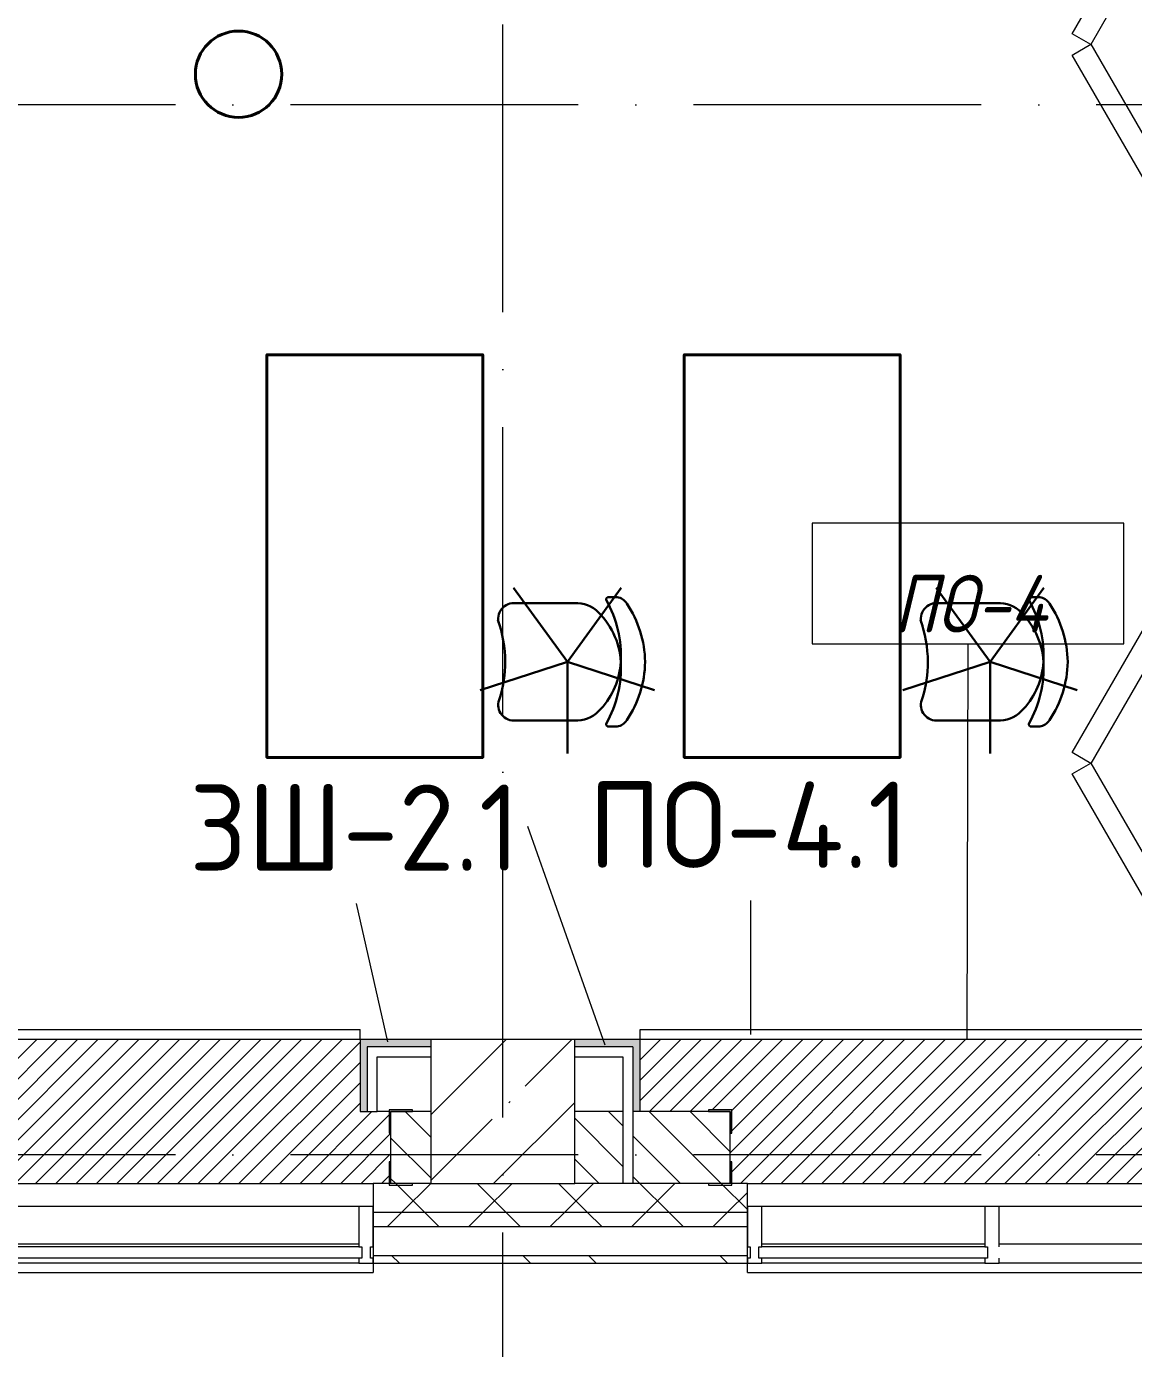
# Model space of a CAD drawing. Header units: millimetres. Extents: x -6467 to 105918, y -7090 to 92481.
# Drawn here: x 24395 to 28242, y -2493 to 2104 of the extents above; entities that cross this region are included whole.
import ezdxf

# ---------------------------------------------------------------- set-up
doc = ezdxf.new("R2010")
doc.units = ezdxf.units.MM
doc.linetypes.add('50_200_ШТРИХ_1Т_ш5_п1_п1_', pattern=[1400, 1000, -200, 0, -200])
doc.linetypes.add('IMPORT-200_ШТРИХ__ш1_п0_6_ _4_', pattern=[128000, 80000, -48000])
for name, color, linetype, lineweight in [('A-DOOR-2', 7, 'Continuous', 5), ('A-DOOR-FRAM', 7, 'Continuous', 9), ('A-FLOR', 7, 'Continuous', 9), ('A-FLOR-IDEN', 7, 'Continuous', 9), ('A-GLAZ', 7, 'Continuous', 5), ('A-GLAZ-CWMG', 7, 'Continuous', 9), ('A-GLAZ-CWMG-1', 7, 'Continuous', 20), ('A-WALL', 7, 'Continuous', 5), ('A-WALL-FNSH-1', 7, 'Continuous', 5), ('A-WALL-IDEN', 7, 'Continuous', 9), ('I-WALL', 7, 'Continuous', 5), ('S-COLS', 7, 'Continuous', 9), ('S-COLS-1', 7, 'Continuous', 5)]:
    doc.layers.add(name, color=color, linetype=linetype, lineweight=lineweight)
for name, color, linetype, lineweight, true_color in [('A-FLOR-PATT-1', 7, 'Continuous', 5, 0xd61c12), ('A-GENM-1', 7, 'Continuous', 9, 0xaaaaaa), ('A-GENM-2', 7, 'Continuous', 20, 0xaaaaaa), ('A-WALL-1', 7, 'Continuous', 5, 0x77b143), ('A-WALL-3', 7, 'Continuous', 5, 0x787878), ('мебель 2 этаж-1', 7, 'Continuous', 40, 0xaaaaaa), ('Оси-3', 7, '50_200_ШТРИХ_1Т_ш5_п1_п1_', 9, 0xaaaaaa), ('ТХ_функционал-15', 7, 'IMPORT-200_ШТРИХ__ш1_п0_6_ _4_', 30, 0xaaaaaa), ('ТХ_функционал-2', 7, 'Continuous', 40, 0xaaaaaa), ('ТХ_функционал-9', 7, 'Continuous', 30, 0xaaaaaa)]:
    doc.layers.add(name, color=color, linetype=linetype, lineweight=lineweight, true_color=true_color)
doc.styles.add('GOST Common', font='GOST_Common.ttf', dxfattribs={"height": 300})
doc.styles.add('GOST Common_I', font='GOST_Common Italic.ttf', dxfattribs={"width": 0.9, "height": 200})
pattern_1 = [(45, (0, 0), (-141.42136, 141.42136), []), (135, (0, 0), (-141.42136, -141.42136), [])]

# ---------------------------------------------------------------- blocks, each defined once
blk = doc.blocks.new('Прямоугольный импост - Импост структурный с накладкой - 180мм-22437098-АИ_План этажа Радиаторы_2')
at = {"layer": 'A-GLAZ-CWMG-1'}
for p, q in [((-50, 0), (-50, 17)), ((-50, 17), (0, 17)), ((-40, 0), (-50, 0)), ((-40, -40), (-40, 0)), ((0, 0), (-10, 0)), ((-10, 0), (-10, -40)), ((0, 17), (0, 0)), ((-50, -180), (-50, -40)), ((-50, -40), (-40, -40)), ((-10, -40), (0, -40)), ((0, -40), (0, -180)), ((0, -180), (-50, -180))]:
    blk.add_line(p, q, dxfattribs=at)
blk = doc.blocks.new('Прямоугольный импост - Импост структурный с накладкой - 180мм-V233-АИ_План этажа Радиаторы_2')
at = {"layer": 'A-GLAZ-CWMG'}
for p, q in [((67850, -1999), (66250, -1999)), ((67850, -2139), (66250, -2139)), ((67850, -2179), (66250, -2179)), ((67850, -2196), (66250, -2196))]:
    blk.add_line(p, q, dxfattribs=at)
blk = doc.blocks.new('Прямоугольный импост - Импост структурный с накладкой - 180мм-V234-АИ_План этажа Радиаторы_2')
at = {"layer": 'A-GLAZ-CWMG'}
for p, q in [((30725, -1999), (29950, -1999)), ((30725, -2139), (29950, -2139)), ((30725, -2179), (29950, -2179)), ((30725, -2196), (29950, -2196))]:
    blk.add_line(p, q, dxfattribs=at)
blk = doc.blocks.new('Прямоугольный импост - Импост структурный с накладкой - 180мм-27553796-АИ_План этажа Радиаторы_2')
at = {"layer": 'A-GLAZ-CWMG'}
for p, q in [((28740, -1999), (27775, -1999)), ((28740, -2196), (27775, -2196))]:
    blk.add_line(p, q, dxfattribs=at)
blk = doc.blocks.new('Прямоугольный импост - Импост структурный с накладкой - 180мм-V237-АИ_План этажа Радиаторы_2')
at = {"layer": 'A-GLAZ-CWMG-1'}
for p, q in [((-25, 0), (-25, 17)), ((-25, 17), (25, 17)), ((-15, 0), (-25, 0)), ((-15, -40), (-15, 0)), ((25, 17), (25, 0)), ((-25, -180), (-25, -40)), ((-25, -40), (-15, -40)), ((25, -40), (25, -180)), ((25, -180), (-25, -180))]:
    blk.add_line(p, q, dxfattribs=at)
blk = doc.blocks.new('Прямоугольный импост - Импост структурный с накладкой - 180мм-22437157-АИ_План этажа Радиаторы_2')
at = {"layer": 'A-GLAZ-CWMG-1'}
for p, q in [((0, 17), (-50, 17)), ((-50, 17), (-50, 0)), ((-50, 0), (-40, 0)), ((-40, 0), (-40, -40)), ((-10, -40), (-10, 0)), ((-10, 0), (0, 0)), ((0, 0), (0, 17)), ((-40, -40), (-50, -40)), ((-50, -40), (-50, -180)), ((0, -40), (-10, -40)), ((0, -180), (0, -40)), ((-50, -180), (0, -180))]:
    blk.add_line(p, q, dxfattribs=at)
blk = doc.blocks.new('BSC_Колонна _Прямоугольная - 500х500-V252-АИ_План этажа Радиаторы_2')
at = {"layer": 'S-COLS-1'}
h = blk.add_hatch(dxfattribs=at)
h.set_pattern_fill('FP_148', color=256, style=0, pattern_type=2)
h.set_pattern_definition([(45, (-26050, 1668.96), (-228.0985, 228.0985), []), (45, (-25821.9, 1668.96), (-228.0985, 228.0985), [403.225, -80.645, 6.706, -73.939])])
h.paths.add_polyline_path([(-250, -250), (250, -250), (250, 250), (-250, 250), (-250, -50.9)])
for p, q in [((250, 250), (-250, 250)), ((-250, 250), (-250, -250)), ((250, -250), (250, 250)), ((-250, -250), (250, -250))]:
    blk.add_line(p, q, dxfattribs=at)
blk = doc.blocks.new('DOR__перегородка__Прямоугольная - Вн_ДПГ_7150х3600h-V343-АИ_План этажа Радиаторы_2')
at = {"layer": 'A-DOOR-FRAM'}
for p, q in [((-348.4, 71.7), (863.9, 771.8)), ((863.9, 771.8), (901.5, 706.9)), ((900.4, 706.9), (937.9, 771.8)), ((937.9, 771.8), (2150.3, 71.7)), ((2150.9, 71.7), (3363.3, 771.8)), ((3363.3, 771.8), (3400.8, 706.9)), ((3399.7, 706.9), (3437.3, 771.8)), ((3437.3, 771.8), (4649.6, 71.7)), ((901.5, 706.9), (-310.9, 6.7)), ((2112.7, 6.7), (900.4, 706.9)), ((3400.8, 706.9), (2188.4, 6.7)), ((4612.1, 6.7), (3399.7, 706.9))]:
    blk.add_line(p, q, dxfattribs=at)
blk = doc.blocks.new('Фахверк _газобетон торцы_280 - Фахверк _газобетон торцы_-25572620-АИ_План этажа Радиаторы_2')
at = {"layer": 'A-GENM-2'}
for p, q in [((89406, 11134.7), (89325, 11134.7)), ((89325, 11134.7), (89325, 11128.7)), ((89325, 11128.7), (89400, 11128.7)), ((89400, 11128.7), (89400, 11053.7)), ((89406, 11053.7), (89406, 11134.7)), ((89400, 11053.7), (89406, 11053.7)), ((89400, 10953.7), (89400, 10878.7)), ((89406, 10953.7), (89400, 10953.7)), ((89406, 10872.7), (89406, 10953.7)), ((89400, 10878.7), (89325, 10878.7)), ((89325, 10878.7), (89325, 10872.7)), ((89325, 10872.7), (89406, 10872.7))]:
    blk.add_line(p, q, dxfattribs=at)
blk = doc.blocks.new('Фахверк _газобетон торцы_281 - Фахверк _газобетон торцы_-25572640-АИ_План этажа Радиаторы_2')
at = {"layer": 'A-GENM-2'}
for p, q in [((89406, 11134.7), (89325, 11134.7)), ((89325, 11134.7), (89325, 11128.7)), ((89325, 11128.7), (89400, 11128.7)), ((89400, 11128.7), (89400, 11053.7)), ((89406, 11053.7), (89406, 11134.7)), ((89400, 11053.7), (89406, 11053.7)), ((89400, 10953.7), (89400, 10878.7)), ((89406, 10953.7), (89400, 10953.7)), ((89406, 10872.7), (89406, 10953.7)), ((89400, 10878.7), (89325, 10878.7)), ((89325, 10878.7), (89325, 10872.7)), ((89325, 10872.7), (89406, 10872.7))]:
    blk.add_line(p, q, dxfattribs=at)
blk = doc.blocks.new('Отлив_СКБ - Отлив витража-25810986-АИ_План этажа Радиаторы_2')
at = {"layer": 'A-GLAZ'}
for p, q in [((0, 67.4), (0, 100)), ((1700, 100), (0, 100)), ((1700, 100), (1700, 67.4)), ((50, 2), (1650, 2)), ((1650, 0), (50, 0))]:
    blk.add_line(p, q, dxfattribs=at)
blk = doc.blocks.new('Отлив_СКБ - Отлив витража-V388-АИ_План этажа Радиаторы_2')
at = {"layer": 'A-GLAZ'}
for p, q in [((0, 67.4), (0, 100)), ((1700, 100), (0, 100)), ((1700, 100), (1700, 67.4)), ((0, 2), (825, 2)), ((0, 2), (0, 0)), ((875, 2), (1650, 2)), ((825, 0), (0, 0)), ((1650, 0), (875, 0))]:
    blk.add_line(p, q, dxfattribs=at)
blk = doc.blocks.new('мебель 2 этаж-28800768-АИ_План этажа Радиаторы_2')
at = {"layer": 'ТХ_функционал-15'}
for p, q in [((28538.1, 1609.6), (28351.1, 1867)), ((30006.7, 1609.6), (29819.7, 1867))]:
    blk.add_line(p, q, dxfattribs=at)
at = {"layer": 'ТХ_функционал-15', "flags": 128}
for points in [[(28235.5, 1511.3), (28538.1, 1609.6), (28725.1, 1867)], [(29704.1, 1511.3), (30006.7, 1609.6), (30193.8, 1867)], [(28840.7, 1511.3), (28538.1, 1609.6), (28538.1, 1291.4)], [(30309.4, 1511.3), (30006.7, 1609.6), (30006.7, 1291.4)]]:
    blk.add_lwpolyline(points, dxfattribs=at)
at = {"layer": 'ТХ_функционал-2', "flags": 128}
for points in [[(28244.1, 2677.2), (28244.1, 1277.2), (27494.1, 1277.2), (27494.1, 2677.2), (28244.1, 2677.2), (27494.1, 2677.2)], [(29694.1, 2677.2), (29694.1, 1277.2), (28944.1, 1277.2), (28944.1, 2677.2), (29694.1, 2677.2), (28944.1, 2677.2)]]:
    blk.add_lwpolyline(points, dxfattribs=at)
at = {"layer": 'ТХ_функционал-2'}
blk.add_circle((27395.4, 3652.8), 150, dxfattribs=at)
at = {"layer": 'ТХ_функционал-9'}
for p, q in [((28574.4, 1813.8), (28352.2, 1813.8)), ((28682.5, 1834.6), (28710.8, 1834.6)), ((30043, 1813.8), (29820.9, 1813.8)), ((30151.1, 1834.6), (30179.5, 1834.6)), ((28574.4, 1405.4), (28352.2, 1405.4)), ((28682.5, 1384.6), (28710.8, 1384.6)), ((30043, 1405.4), (29820.9, 1405.4)), ((30151.1, 1384.6), (30179.5, 1384.6))]:
    blk.add_line(p, q, dxfattribs=at)
for centre, radius, start, end in [((28352.1, 1759.3), 54.5, 89.9013, 206.365), ((28569.7, 1706), 107.9, 38.2526, 87.5199), ((28680.9, 1826.5), 8.29, 79.2228, 190.6014), ((28334.6, 1631), 389.8, 356.8495, 29.829), ((28705, 1789.4), 45.6, 30.5654, 82.6683), ((28432.8, 1602.9), 375.4, 1.0242, 33.9491), ((29820.8, 1759.3), 54.5, 89.9013, 206.365), ((30038.4, 1706), 107.9, 38.2526, 87.5199), ((30149.6, 1826.5), 8.29, 79.2228, 190.6014), ((29803.3, 1631), 389.8, 356.8495, 29.829), ((30173.6, 1789.4), 45.6, 30.5654, 82.6683), ((29901.5, 1602.9), 375.4, 1.0242, 33.9491), ((27861.9, 1605.1), 460.2, 0.5674, 19.1412), ((28461.4, 1594.7), 262.9, 3.2504, 48.1979), ((29330.6, 1605.1), 460.2, 0.5674, 19.1412), ((29930.1, 1594.7), 262.9, 3.2504, 48.1979), ((27861.9, 1614.2), 460.2, 343.5816, 359.4326), ((28463.3, 1624), 260.9, 317.1011, 356.8345), ((28334.6, 1588.2), 389.8, 330.171, 3.1505), ((28432.8, 1616.3), 375.4, 326.0509, 358.9758), ((29330.6, 1614.2), 460.2, 343.5816, 359.4326), ((29932, 1624), 260.9, 317.1011, 356.8345), ((29803.3, 1588.2), 389.8, 330.171, 3.1505), ((29901.5, 1616.3), 375.4, 326.0509, 358.9758), ((28352.1, 1459.9), 54.5, 153.635, 270.0987), ((29820.8, 1459.9), 54.5, 153.635, 270.0987), ((28569.7, 1513.3), 107.9, 272.4801, 321.7474), ((30038.4, 1513.3), 107.9, 272.4801, 321.7474), ((28680.9, 1392.8), 8.29, 169.3986, 280.7772), ((28705, 1429.9), 45.6, 277.3317, 329.4346), ((30149.6, 1392.8), 8.29, 169.3986, 280.7772), ((30173.6, 1429.9), 45.6, 277.3317, 329.4346)]:
    blk.add_arc(centre, radius, start, end, dxfattribs=at)
blk = doc.blocks.new('AAR_СКБ_Марка_Перекрытия_1 мм - Марка пола-27961726-АИ_План этажа Радиаторы_2')
at = {"layer": 'A-FLOR-IDEN'}
for p, q in [((2.723, 2.101), (-2.69, 2.101)), ((-2.69, 2.101), (-2.69, 0)), ((2.723, 0), (2.723, 2.101)), ((-2.69, 0), (2.723, 0))]:
    blk.add_line(p, q, dxfattribs=at)

msp = doc.modelspace()

# ---------------------------------------------------------------- hatches: boundary and pattern name
at = {"layer": 'A-FLOR-PATT-1'}
h = msp.add_hatch(dxfattribs=at)
h.set_pattern_fill('FP_270', color=256, style=0, pattern_type=2)
h.set_pattern_definition([(45, (23050, -1668.96), (-35.3553, 35.3553), [])])
h.paths.add_polyline_path([(25251.9, -1919), (25655.4, -1919), (25655.4, -1844), (25660.4, -1844), (25660.4, -1744), (25655.4, -1744), (25655.4, -1669), (25554, -1669), (25554, -1419), (20500, -1419), (20500, -1669), (20766.4, -1669), (20766.4, -1663), (20847.4, -1663), (20847.4, -1744), (20841.4, -1744), (20841.4, -1844), (20847.4, -1844), (20847.4, -1919), (22655.4, -1918.1), (22655.4, -1844), (22660.4, -1844), (22660.4, -1744), (22655.4, -1744), (22655.4, -1663), (22736.4, -1663), (22736.4, -1669), (23766.4, -1669), (23766.4, -1663), (23847.4, -1663), (23847.4, -1744), (23841.4, -1744), (23841.4, -1844), (23847.4, -1844), (23847.4, -1919), (24421.4, -1919)])
h = msp.add_hatch(dxfattribs=at)
h.set_pattern_fill('FP_271', color=256, style=0, pattern_type=2)
h.set_pattern_definition([(45, (27550, -1668.96), (-35.3553, 35.3553), [])])
h.paths.add_polyline_path([(26900, -1919), (28655.4, -1918.1), (28655.4, -1844), (28660.4, -1844), (28660.4, -1744), (28655.4, -1744), (28655.4, -1663), (28702.7, -1663), (28561.8, -1419), (26527.2, -1419), (26527.2, -1669), (26765, -1669), (26765, -1663), (26846, -1663), (26846, -1744), (26840.4, -1744), (26840.4, -1844), (26846, -1844), (26846, -1919)])
h.paths.add_polyline_path([(28800, -1669), (28800, -1419), (28648.4, -1419), (28793.3, -1669)])
at = {"layer": 'A-WALL'}
h = msp.add_hatch(dxfattribs=at)
h.set_pattern_fill('FP_125', color=256, style=0, pattern_type=2)
h.set_pattern_definition(pattern_1)
h.paths.add_polyline_path([(99166.3, -2019), (101250, -2019), (101250, -1919), (92065.3, -1919), (92065.3, -2019), (95844.3, -2019)])
h.paths.add_polyline_path([(90365.3, -2019), (90365.3, -1919), (82525, -1919), (82525, -2019), (90030.8, -2019)])
h.paths.add_polyline_path([(81400, -2019), (81675, -2019), (81675, -1919), (80400, -1919), (80400, -2019), (81310.6, -2019)])
h.paths.add_polyline_path([(70900, -2019), (72700, -2019), (72700, -1919), (70900, -1919)])
h.paths.add_polyline_path([(69200, -2019), (69200, -1919), (67900, -1919), (67900, -2019), (68853.1, -2019)])
h.paths.add_polyline_path([(66200, -2019), (66200, -1919), (64900, -1919), (64900, -2019), (65946.4, -2019)])
h.paths.add_polyline_path([(63039.6, -2019), (63200, -2019), (63200, -1919), (61900, -1919), (61900, -2019), (62624.4, -2019)])
h.paths.add_polyline_path([(57200, -2019), (57200, -1919), (55900, -1919), (55900, -2019), (56810.9, -2019)])
h.paths.add_polyline_path([(58900, -2019), (60200, -2019), (60200, -1919), (58900, -1919)])
h.paths.add_polyline_path([(52900, -2019), (54200, -2019), (54200, -1919), (52900, -1919)])
h.paths.add_polyline_path([(50997.4, -2019), (51200, -2019), (51200, -1919), (49900, -1919), (49900, -2019), (50166.9, -2019)])
h.paths.add_polyline_path([(46900, -2019), (48200, -2019), (48200, -1919), (46900, -1919)])
h.paths.add_polyline_path([(45183.9, -2019), (45200, -2019), (45200, -1919), (43900, -1919), (43900, -2019), (44353.4, -2019)])
h.paths.add_polyline_path([(41861.9, -2019), (42200, -2019), (42200, -1919), (40900, -1919), (40900, -2019), (41031.4, -2019)])
h.paths.add_polyline_path([(38539.9, -2019), (39200, -2019), (39200, -1919), (37600, -1919), (37600, -2019), (37709.4, -2019)])
h.paths.add_polyline_path([(34600, -2019), (35900, -2019), (35900, -1919), (34600, -1919)])
h.paths.add_polyline_path([(31895.9, -2019), (32900, -2019), (32900, -1919), (31600, -1919), (31600, -2019)])
h.paths.add_polyline_path([(29900, -2019), (29900, -1919), (28790, -1919), (28790, -2019), (29819.7, -2019)])
h.paths.add_polyline_path([(25667.2, -2019), (26900, -2019), (26900, -1919), (25600, -1919), (25600, -2019)])
h.paths.add_polyline_path([(23900, -2019), (23900, -1919), (22600, -1919), (22600, -2019), (23590.9, -2019)])
h.paths.add_polyline_path([(20268.9, -2019), (20900, -2019), (20900, -1919), (19600, -1919), (19600, -2019), (19853.7, -2019)])
h.paths.add_polyline_path([(14870.7, -2019), (14960, -2019), (14960, -1919), (13660, -1919), (13660, -2019), (14455.5, -2019)])
h.paths.add_polyline_path([(16660, -2019), (17900, -2019), (17900, -1919), (16660, -1919)])
h.paths.add_polyline_path([(12785, -2019), (12785, -1919), (7325.3, -1919), (7325.3, -2019), (12379.2, -2019)])
h.paths.add_polyline_path([(2828.5, -2019), (6450.3, -2019), (6450.3, -1919), (-2550, -1919), (-2550, -2019), (-493.5, -2019)])
h = msp.add_hatch(dxfattribs=at)
h.set_pattern_fill('FP_125', color=256, style=0, pattern_type=2)
h.set_pattern_definition(pattern_1)
h.paths.add_polyline_path([(99166.3, -2069), (101350, -2069), (101350, -2019), (92065.3, -2019), (92065.3, -2069), (95844.3, -2069)])
h.paths.add_polyline_path([(89200.3, -2069), (90365.3, -2069), (90365.3, -2019), (82525, -2019), (82525, -2069), (87539.3, -2069)])
h.paths.add_polyline_path([(81675, -2069), (81675, -2019), (80400, -2019), (80400, -2069), (81310.6, -2069)])
h.paths.add_polyline_path([(72590.4, -2069), (72700, -2069), (72700, -2019), (70900, -2019), (70900, -2069), (71759.9, -2069)])
h.paths.add_polyline_path([(68853.1, -2069), (69200, -2069), (69200, -2019), (67900, -2019), (67900, -2069), (68437.9, -2069)])
h.paths.add_polyline_path([(65946.4, -2069), (66200, -2069), (66200, -2019), (64900, -2019), (64900, -2069), (65115.9, -2069)])
h.paths.add_polyline_path([(62209.1, -2069), (63200, -2069), (63200, -2019), (61900, -2019), (61900, -2069)])
h.paths.add_polyline_path([(57200, -2069), (57200, -2019), (55900, -2019), (55900, -2069), (56810.9, -2069)])
h.paths.add_polyline_path([(58900, -2069), (60200, -2069), (60200, -2019), (58900, -2019)])
h.paths.add_polyline_path([(50997.4, -2069), (51200, -2069), (51200, -2019), (49900, -2019), (49900, -2069), (50166.9, -2069)])
h.paths.add_polyline_path([(53904.1, -2069), (54200, -2069), (54200, -2019), (52900, -2019), (52900, -2069), (53488.9, -2069)])
h.paths.add_polyline_path([(48200, -2069), (48200, -2019), (46900, -2019), (46900, -2069), (47675.4, -2069)])
h.paths.add_polyline_path([(42200, -2069), (42200, -2019), (40900, -2019), (40900, -2069), (41861.9, -2069)])
h.paths.add_polyline_path([(45183.9, -2069), (45200, -2069), (45200, -2019), (43900, -2019), (43900, -2069), (44353.4, -2069)])
h.paths.add_polyline_path([(39200, -2069), (39200, -2019), (37600, -2019), (37600, -2069), (38955.2, -2069)])
h.paths.add_polyline_path([(35900, -2069), (35900, -2019), (34600, -2019), (34600, -2069), (35217.9, -2069)])
h.paths.add_polyline_path([(31895.9, -2069), (32900, -2069), (32900, -2019), (31600, -2019), (31600, -2069)])
h.paths.add_polyline_path([(26497.7, -2069), (26900, -2069), (26900, -2019), (25600, -2019), (25600, -2069), (26082.4, -2069)])
h.paths.add_polyline_path([(28989.2, -2069), (29900, -2069), (29900, -2019), (28790, -2019), (28790, -2069)])
h.paths.add_polyline_path([(23900, -2069), (23900, -2019), (22600, -2019), (22600, -2069), (23590.9, -2069)])
h.paths.add_polyline_path([(19600, -2069), (20900, -2069), (20900, -2019), (19600, -2019)])
h.paths.add_polyline_path([(14870.7, -2069), (14960, -2069), (14960, -2019), (13660, -2019), (13660, -2069), (14455.5, -2069)])
h.paths.add_polyline_path([(16947, -2069), (17900, -2069), (17900, -2019), (16660, -2019), (16660, -2069)])
h.paths.add_polyline_path([(10303, -2069), (12785, -2069), (12785, -2019), (7325.3, -2019), (7325.3, -2069), (9472.5, -2069)])
h.paths.add_polyline_path([(5735.2, -2069), (6450.3, -2069), (6450.3, -2019), (-2600, -2019), (-2600, -2069), (5320, -2069)])
at = {"layer": 'A-WALL-1'}
for points in [[(25579, -1669), (25579, -1419), (25554, -1419), (25554, -1669)], [(25800, -1444), (25800, -1419), (25579, -1419), (25579, -1444), (25614, -1444)], [(26502.2, -1444), (26527.2, -1444), (26527.2, -1419), (26300, -1419), (26300, -1444)], [(26502.2, -1669), (26527.2, -1669), (26527.2, -1444), (26502.2, -1444), (26502.2, -1479)]]:
    msp.add_hatch(color=256, dxfattribs=at).paths.add_polyline_path(points)
at = {"layer": 'A-WALL-3'}
h = msp.add_hatch(dxfattribs=at)
h.set_pattern_fill('FP_124', color=256, style=0, pattern_type=2)
h.set_pattern_definition([(135, (0, 0), (-342.1478, -342.1478), []), (135, (228.1, 0), (-342.1478, -342.1478), [])])
h.paths.add_polyline_path([(101400, -2196), (101500, -2196), (101500, -2169), (92065.3, -2169), (92065.3, -2196), (101350, -2196)])
h.paths.add_polyline_path([(90365.3, -2196), (90365.3, -2169), (82525, -2169), (82525, -2196), (90030.8, -2196)])
h.paths.add_polyline_path([(81675, -2196), (81675, -2169), (80400, -2169), (80400, -2196), (81310.6, -2196)])
h.paths.add_polyline_path([(71759.9, -2196), (72700, -2196), (72700, -2169), (70900, -2169), (70900, -2196), (70929.4, -2196)])
h.paths.add_polyline_path([(68853.1, -2196), (69200, -2196), (69200, -2169), (67900, -2169), (67900, -2196), (68437.9, -2196)])
h.paths.add_polyline_path([(65946.4, -2196), (66200, -2196), (66200, -2169), (64900, -2169), (64900, -2196), (65115.9, -2196)])
h.paths.add_polyline_path([(62209.1, -2196), (63200, -2196), (63200, -2169), (61900, -2169), (61900, -2196)])
h.paths.add_polyline_path([(55900, -2196), (57200, -2196), (57200, -2169), (55900, -2169)])
h.paths.add_polyline_path([(60200, -2196), (60200, -2169), (58900, -2169), (58900, -2196), (60132.9, -2196)])
h.paths.add_polyline_path([(52900, -2196), (54200, -2196), (54200, -2169), (52900, -2169)])
h.paths.add_polyline_path([(50997.4, -2196), (51200, -2196), (51200, -2169), (49900, -2169), (49900, -2196), (50166.9, -2196)])
h.paths.add_polyline_path([(48200, -2196), (48200, -2169), (46900, -2169), (46900, -2196), (47675.4, -2196)])
h.paths.add_polyline_path([(45183.9, -2196), (45200, -2196), (45200, -2169), (43900, -2169), (43900, -2196), (44353.4, -2196)])
h.paths.add_polyline_path([(41031.4, -2196), (42200, -2196), (42200, -2169), (40900, -2169), (40900, -2196)])
h.paths.add_polyline_path([(38955.2, -2196), (39200, -2196), (39200, -2169), (37600, -2169), (37600, -2196), (38539.9, -2196)])
h.paths.add_polyline_path([(35217.9, -2196), (35900, -2196), (35900, -2169), (34600, -2169), (34600, -2196), (34802.7, -2196)])
h.paths.add_polyline_path([(32726.4, -2196), (32900, -2196), (32900, -2169), (31600, -2169), (31600, -2196), (31895.9, -2196)])
h.paths.add_polyline_path([(29819.7, -2196), (29900, -2196), (29900, -2169), (28790, -2169), (28790, -2196), (29404.4, -2196)])
h.paths.add_polyline_path([(23900, -2196), (23900, -2169), (22600, -2169), (22600, -2196), (23590.9, -2196)])
h.paths.add_polyline_path([(26082.4, -2196), (26900, -2196), (26900, -2169), (25600, -2169), (25600, -2196), (25667.2, -2196)])
h.paths.add_polyline_path([(19600, -2196), (20900, -2196), (20900, -2169), (19600, -2169)])
h.paths.add_polyline_path([(14455.5, -2196), (14960, -2196), (14960, -2169), (13660, -2169), (13660, -2196), (14040.2, -2196)])
h.paths.add_polyline_path([(17777.5, -2196), (17900, -2196), (17900, -2169), (16660, -2169), (16660, -2196), (16947, -2196)])
h.paths.add_polyline_path([(11964, -2196), (12785, -2196), (12785, -2169), (7325.3, -2169), (7325.3, -2196), (11133.5, -2196)])
h.paths.add_polyline_path([(5735.2, -2196), (6450.3, -2196), (6450.3, -2169), (-2727, -2169), (-2727, -2196), (5320, -2196)])
at = {"layer": 'I-WALL'}
h = msp.add_hatch(dxfattribs=at)
h.set_pattern_fill('FP_2', color=256, style=0, pattern_type=2)
h.set_pattern_definition([(135, (0, 0), (-70.71068, -70.71068), [])])
h.paths.add_polyline_path([(80895.3, -1919), (80900, -1919), (80900, -1669), (80460, -1669), (80460, -1919), (80480.1, -1919)])
h.paths.add_polyline_path([(71850, -1919), (71900, -1919), (71900, -1669), (71850, -1669), (71850, -1795)])
h.paths.add_polyline_path([(71110.2, -1919), (71110.2, -1669), (70960.4, -1670.8), (70960.4, -1919)])
h.paths.add_polyline_path([(72400, -1919), (72567.2, -1919), (72567.2, -1669), (72400, -1669), (72400, -1719.8)])
h.paths.add_polyline_path([(71350, -1919), (71350, -1669), (71145.2, -1669), (71145.2, -1919)])
h.paths.add_polyline_path([(72602.2, -1919), (72640, -1919), (72640, -1669), (72602.2, -1669), (72602.2, -1719.8)])
h.paths.add_polyline_path([(69140.4, -1919), (69140.4, -1670.8), (68850, -1670.8), (68850, -1919), (68853.1, -1919)])
h.paths.add_polyline_path([(68129, -1919), (68129, -1669), (67960.4, -1669), (67960.4, -1919), (68022.6, -1919)])
h.paths.add_polyline_path([(68350, -1919), (68350, -1669), (68164, -1669), (68164, -1919)])
h.paths.add_polyline_path([(65946.4, -1919), (66140.4, -1919), (66140.4, -1669), (64960.4, -1669), (64960.4, -1919), (65115.9, -1919)])
h.paths.add_polyline_path([(62850, -1919), (63140.4, -1919), (63140.4, -1669), (62850, -1669), (62850, -1730.5)])
h.paths.add_polyline_path([(62209.1, -1919), (62350, -1919), (62350, -1669), (61960.4, -1669), (61960.4, -1919)])
h.paths.add_polyline_path([(59850, -1919), (60017.2, -1919), (60017.2, -1669), (59850, -1669), (59850, -1719.8)])
h.paths.add_polyline_path([(60052.2, -1919), (60140.4, -1919), (60140.4, -1669), (60052.2, -1669), (60052.2, -1719.8)])
h.paths.add_polyline_path([(55980.4, -1919), (57140.4, -1919), (57140.4, -1669), (55960.4, -1669), (55960.4, -1919)])
h.paths.add_polyline_path([(59350, -1919), (59350, -1669), (59160, -1669), (59160, -1919), (59302.4, -1919)])
h.paths.add_polyline_path([(58960.4, -1919), (59125, -1919), (59125, -1669), (58960.4, -1669), (58960.4, -1719.8)])
h.paths.add_polyline_path([(53164, -1919), (53350, -1919), (53350, -1669), (53164, -1669), (53164, -1719.8)])
h.paths.add_polyline_path([(50350, -1919), (50350, -1669), (50164, -1669), (50164, -1919), (50166.9, -1919)])
h.paths.add_polyline_path([(50129, -1919), (50129, -1669), (49960.4, -1669), (49960.4, -1919)])
h.paths.add_polyline_path([(53073.6, -1919), (53129, -1919), (53129, -1669), (52960.4, -1669), (52960.4, -1919)])
h.paths.add_polyline_path([(53904.1, -1919), (54010, -1919), (54010, -1669), (53850, -1669), (53850, -1919)])
h.paths.add_polyline_path([(54140.4, -1919), (54140.4, -1669), (54045, -1669), (54045, -1919)])
h.paths.add_polyline_path([(51140.4, -1919), (51140.4, -1669), (50850, -1669), (50850, -1919), (50997.4, -1919)])
h.paths.add_polyline_path([(45140.4, -1919), (45140.4, -1669), (45067.3, -1669), (45067.3, -1919)])
h.paths.add_polyline_path([(45032.3, -1919), (45032.3, -1669), (44850, -1669), (44850, -1919)])
h.paths.add_polyline_path([(47675.4, -1919), (48140.4, -1919), (48140.4, -1669), (46960.4, -1669), (46960.4, -1919)])
h.paths.add_polyline_path([(39140.4, -1919), (39140.4, -1669), (39052.2, -1669), (39052.2, -1919)])
h.paths.add_polyline_path([(38955.2, -1919), (39017.2, -1919), (39017.2, -1669), (38850, -1669), (38850, -1919)])
h.paths.add_polyline_path([(38350, -1919), (38350, -1669), (38300, -1669), (38300, -1919)])
h.paths.add_polyline_path([(41861.9, -1919), (42017.2, -1919), (42017.2, -1669), (41850, -1669), (41850, -1919)])
h.paths.add_polyline_path([(42052.2, -1919), (42139.8, -1919), (42139.8, -1669), (42052.2, -1669), (42052.2, -1719.8)])
h.paths.add_polyline_path([(43959.8, -1919), (44350, -1919), (44350, -1669), (43959.8, -1669), (43959.8, -1719.8)])
h.paths.add_polyline_path([(40960.4, -1919), (41350, -1919), (41350, -1669), (40960.4, -1669), (40960.4, -1719.8)])
h.paths.add_polyline_path([(35300, -1919), (35840.4, -1919), (35840.4, -1669), (35300, -1669), (35300, -1719.8)])
h.paths.add_polyline_path([(34660.4, -1919), (34800, -1919), (34800, -1669), (34660.4, -1669), (34660.4, -1719.8)])
h.paths.add_polyline_path([(37660.4, -1919), (37800, -1919), (37800, -1669), (37660.4, -1669), (37660.4, -1719.8)])
h.paths.add_polyline_path([(29480, -1919), (29480, -1669), (29300, -1669), (29300, -1919), (29404.4, -1919)])
h.paths.add_polyline_path([(31660.4, -1919), (32840.4, -1919), (32840.4, -1669), (31660.4, -1669), (31660.4, -1719.8)])
h.paths.add_polyline_path([(28660.4, -1919), (28800, -1919), (28800, -1669), (28660.4, -1669), (28660.4, -1719.8)])
h.paths.add_polyline_path([(29840.4, -1919), (29840.4, -1669), (29515, -1669), (29515, -1919), (29819.7, -1919)])
h.paths.add_polyline_path([(25800, -1919), (25800, -1669), (25660.4, -1669), (25660.4, -1919), (25667.2, -1919)])
h.paths.add_polyline_path([(26467.2, -1919), (26467.2, -1669), (26300, -1669), (26300, -1919)])
h.paths.add_polyline_path([(26840.4, -1919), (26840.4, -1669), (26502.2, -1669), (26502.2, -1919)])
h.paths.add_polyline_path([(23590.9, -1919), (23840.4, -1919), (23840.4, -1669), (22660.4, -1669), (22660.4, -1919), (22760.4, -1919)])
h.paths.add_polyline_path([(20684.2, -1919), (20840.4, -1919), (20840.4, -1669), (20475, -1669), (20475, -1919)])
h.paths.add_polyline_path([(17840.4, -1919), (17840.4, -1669), (17535, -1669), (17535, -1919), (17777.5, -1919)])
h.paths.add_polyline_path([(20300, -1919), (20440, -1919), (20440, -1669), (20300, -1669), (20300, -1719.8)])
h.paths.add_polyline_path([(19800, -1919), (19800, -1669), (19660.4, -1669), (19660.4, -1919)])
h.paths.add_polyline_path([(14400, -1919), (14400, -1669), (13722.5, -1669), (13722.5, -1919), (14040.2, -1919)])
h.paths.add_polyline_path([(16720.4, -1919), (16800, -1919), (16800, -1669), (16720.4, -1669), (16720.4, -1719.8)])
h.paths.add_polyline_path([(17500, -1919), (17500, -1669), (17300, -1669), (17300, -1919)])
h.paths.add_polyline_path([(12722.5, -1919), (12722.5, -1669), (11094.6, -1669), (11094.6, -1919), (12379.2, -1919)])
h.paths.add_polyline_path([(10900, -1919), (11059.6, -1919), (11059.6, -1669), (10900, -1669), (10900, -1885)])
h.paths.add_polyline_path([(10303, -1919), (10400, -1919), (10400, -1669), (7387.8, -1669), (7387.8, -1919), (9472.5, -1919)])
h.paths.add_polyline_path([(6032.8, -1919), (6387.8, -1919), (6387.8, -1669), (6032.8, -1669), (6032.8, -1719.8)])
h.paths.add_polyline_path([(5800, -1919), (5997.8, -1919), (5997.8, -1669), (5800, -1669), (5800, -1719.8)])

# ---------------------------------------------------------------- linework, layer by layer
at = {"layer": 'A-FLOR'}
for p, q in [((25554, -1419), (20500, -1419)), ((28561.8, -1419), (26527.2, -1419)), ((25655.4, -1669), (25614, -1669)), ((23900, -1919), (25600, -1919)), ((26900, -1919), (28655.4, -1919))]:
    msp.add_line(p, q, dxfattribs=at)
at = {"layer": 'A-FLOR-IDEN'}
msp.add_line((27663.6, -1419), (27667, -43.2), dxfattribs=at)
at = {"layer": 'A-WALL'}
for p, q in [((20500, -1384), (25554, -1384)), ((25554, -1419), (25554, -1384)), ((26527.2, -1384), (28541.6, -1384)), ((26527.2, -1419), (26527.2, -1384)), ((25579, -1444), (25579, -1669)), ((25800, -1444), (25579, -1444)), ((26502.2, -1444), (26300, -1444)), ((26502.2, -1444), (26502.2, -1919)), ((25614, -1669), (25614, -1479)), ((25614, -1479), (25800, -1479)), ((26300, -1479), (26467.2, -1479)), ((26467.2, -1479), (26467.2, -1919)), ((25579, -1669), (25614, -1669)), ((25800, -1669), (25660.4, -1669)), ((25660.4, -1669), (25660.4, -1919)), ((26467.2, -1669), (26300, -1669)), ((26840.4, -1669), (26502.2, -1669)), ((26840.4, -1919), (26840.4, -1669)), ((25600, -2019), (26900, -2019)), ((25600, -2069), (26900, -2069)), ((25600, -2169), (26900, -2169))]:
    msp.add_line(p, q, dxfattribs=at)
at = {"layer": 'A-WALL-FNSH-1'}
for p, q in [((25554, -1419), (25554, -1669)), ((25800, -1419), (25554, -1419)), ((26527.2, -1419), (26300, -1419)), ((26527.2, -1669), (26527.2, -1419)), ((25554, -1669), (25579, -1669)), ((25800, -1919), (25600, -1919)), ((25600, -1919), (25600, -2196)), ((26900, -1919), (26300, -1919)), ((26900, -2196), (26900, -1919)), ((25600, -2196), (26900, -2196))]:
    msp.add_line(p, q, dxfattribs=at)
at = {"layer": 'A-WALL-IDEN'}
for p, q in [((26406, -1437.8), (26136.8, -678.4)), ((25651.2, -1426.9), (25541.8, -945.3)), ((26912.2, -1401.5), (26912.2, -935.3))]:
    msp.add_line(p, q, dxfattribs=at)
at = {"layer": 'Оси-3'}
for p, q in [((26050, -5889.7), (26050, 11717)), ((104718, 1831), (-5267.3, 1831)), ((104718, -1819), (-5267.3, -1819))]:
    msp.add_line(p, q, dxfattribs=at)

# ---------------------------------------------------------------- block references
at = {"layer": 'A-DOOR-2', "rotation": 90.00000000000026}
msp.add_blockref('DOR__перегородка__Прямоугольная - Вн_ДПГ_7150х3600h-V343-АИ_План этажа Радиаторы_2', (28800, -1359), dxfattribs=at)
at = {"layer": 'A-FLOR-IDEN', "xscale": 199.9999999999999, "yscale": 199.9999999999999, "zscale": 199.9999999999999}
msp.add_blockref('AAR_СКБ_Марка_Перекрытия_1 мм - Марка пола-27961726-АИ_План этажа Радиаторы_2', (27663.6, -43.2), dxfattribs=at)
at = {"layer": 'A-GENM-1', "rotation": 180}
msp.add_blockref('Фахверк _газобетон торцы_280 - Фахверк _газобетон торцы_-25572620-АИ_План этажа Радиаторы_2', (115061.4, 9209.8), dxfattribs=at)
at = {"layer": 'A-GENM-1'}
msp.add_blockref('Фахверк _газобетон торцы_281 - Фахверк _газобетон торцы_-25572640-АИ_План этажа Радиаторы_2', (-62560, -12797.7), dxfattribs=at)
at = {"layer": 'A-GLAZ', "rotation": 180}
for name, p in [('Отлив_СКБ - Отлив витража-25810986-АИ_План этажа Радиаторы_2', (25600, -2128.6)), ('Отлив_СКБ - Отлив витража-V388-АИ_План этажа Радиаторы_2', (28600, -2128.6))]:
    msp.add_blockref(name, p, dxfattribs=at)
at = {"layer": 'A-GLAZ-CWMG'}
for name, p in [('Прямоугольный импост - Импост структурный с накладкой - 180мм-V233-АИ_План этажа Радиаторы_2', (-42300, 0)), ('Прямоугольный импост - Импост структурный с накладкой - 180мм-V234-АИ_План этажа Радиаторы_2', (-3000, 0)), ('Прямоугольный импост - Импост структурный с накладкой - 180мм-27553796-АИ_План этажа Радиаторы_2', (0, 0))]:
    msp.add_blockref(name, p, dxfattribs=at)
at = {"layer": 'A-GLAZ-CWMG', "extrusion": (0, 0, -1), "rotation": 180}
for name, p in [('Прямоугольный импост - Импост структурный с накладкой - 180мм-22437098-АИ_План этажа Радиаторы_2', (-25600, -2179)), ('Прямоугольный импост - Импост структурный с накладкой - 180мм-V237-АИ_План этажа Радиаторы_2', (-27750, -2179))]:
    msp.add_blockref(name, p, dxfattribs=at)
at = {"layer": 'A-GLAZ-CWMG', "rotation": 180}
msp.add_blockref('Прямоугольный импост - Импост структурный с накладкой - 180мм-22437157-АИ_План этажа Радиаторы_2', (26900, -2179), dxfattribs=at)
at = {"layer": 'S-COLS'}
msp.add_blockref('BSC_Колонна _Прямоугольная - 500х500-V252-АИ_План этажа Радиаторы_2', (26050, -1669), dxfattribs=at)
at = {"layer": 'мебель 2 этаж-1'}
msp.add_blockref('мебель 2 этаж-28800768-АИ_План этажа Радиаторы_2', (-2263.5, -1715.2), dxfattribs=at)

# ---------------------------------------------------------------- texts
at = {"layer": 'A-FLOR-IDEN', "insert": (27673.8, 96.5), "char_height": 200, "width": 572.4, "attachment_point": 5, "line_spacing_factor": 1.022766, "style": 'GOST Common_I'}
msp.add_mtext('\\pt180,360,540,720,900,1080,1260,1440,1620,1800,1980,2160,2340,2520,2700,2880,3060,3240,3420,3600,3780,3960,4140,4320,4500,4680,4860,5040,5220,5400,5580,5760;ПО-4', dxfattribs=at)
at = {"layer": 'A-WALL-IDEN', "char_height": 300, "attachment_point": 2, "line_spacing_factor": 1.022766, "style": 'GOST Common'}
for s, insert, width in [('\\pt80.001,159.999,240,320.001,399.999,480,560.001,639.999,720,800.001,879.999,960,1040.001,1119.999,1200,1280.001,1359.999,1440,1520.001,1599.999,1680,1760.001,1839.999,1920,2000.001,2079.999,2160,2240.001,2319.999,2400,2480.001,2559.999;ЗШ-2.1', (25535.8, -531.9), 1190), ('\\pt80.001,159.999,240,320.001,399.999,480,560.001,639.999,720,800.001,879.999,960,1040.001,1119.999,1200,1280.001,1359.999,1440,1520.001,1599.999,1680,1760.001,1839.999,1920,2000.001,2079.999,2160,2240.001,2319.999,2400,2480.001,2559.999;ЗШ-2.1', (25535.8, -531.9), 1190), ('\\pt80.001,159.999,240,320.001,399.999,480,560.001,639.999,720,800.001,879.999,960,1040.001,1119.999,1200,1280.001,1359.999,1440,1520.001,1599.999,1680,1760.001,1839.999,1920,2000.001,2079.999,2160,2240.001,2319.999,2400,2480.001,2559.999;ПО-4.1', (26905.2, -521.9), 1178)]:
    msp.add_mtext(s, dxfattribs=dict(at, insert=insert, width=width))

doc.saveas('drawing.dxf')
